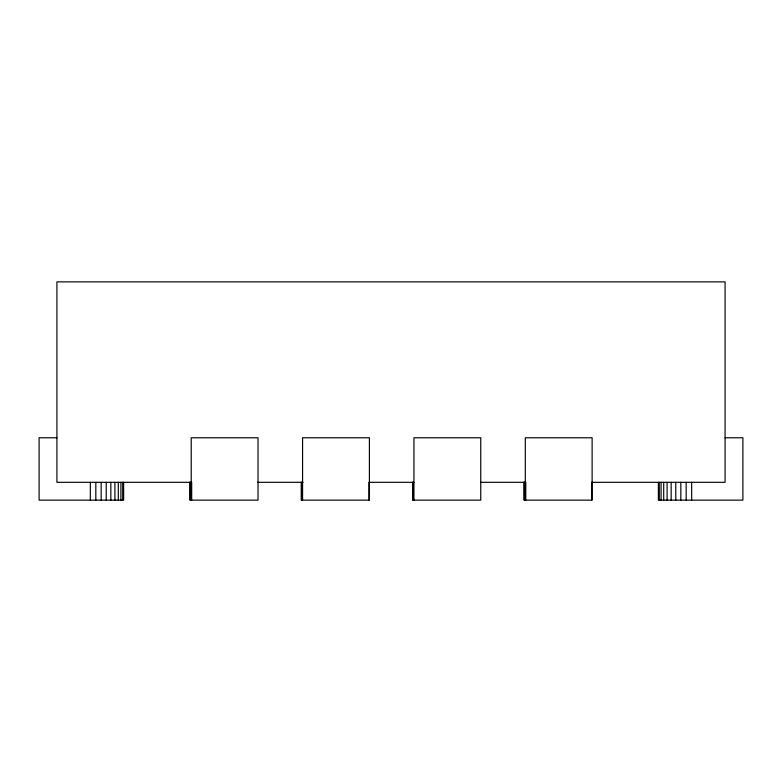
<?xml version="1.0" encoding="UTF-8"?>
<svg xmlns="http://www.w3.org/2000/svg" width="782" height="782" viewBox="0 0 782 782"><rect width="100%" height="100%" fill="white"/><g stroke="black" fill="none" stroke-linecap="round" stroke-linejoin="round"><path stroke-width="1.17" d="M56.92 437.773L39.1 437.773L39.1 500.138L123.624 500.138L123.624 482.318M725.08 437.773L742.9 437.773L742.9 500.138L658.376 500.138L658.376 482.318M257.581 482.318L303.054 482.318M413.942 482.318L368.938 482.318L368.938 500.138M480.627 482.318L525.778 482.318L525.758 500.138M691.669 482.318L691.669 500.138M686.176 482.318L686.176 500.138M680.829 482.318L680.829 500.138M675.775 482.318L675.775 500.138M671.152 482.318L671.152 500.138M667.095 482.318L667.095 500.138M663.703 482.318L663.703 500.138M661.083 482.318L661.083 500.138M659.285 482.318L659.285 500.138M591.661 500.138L591.661 482.318L725.08 482.318L725.08 281.862L56.92 281.862L56.92 482.318L191.688 482.318L191.678 500.138M525.299 500.138L525.299 437.773L592.121 437.773L592.121 500.138L523.969 500.138L523.969 482.142M524.419 482.318L524.419 500.138M413.942 500.138L413.942 437.773L480.754 437.773L480.754 500.138L412.603 500.138L412.603 482.142M413.062 482.318L413.062 500.138M302.575 500.138L302.575 437.773L369.397 437.773L369.397 500.138L301.246 500.138L301.246 482.142M301.696 482.318L301.696 500.138M191.219 500.138L191.219 437.773L258.031 437.773L258.031 500.138L189.879 500.138L189.879 482.142M190.339 482.318L190.339 500.138M122.715 482.318L122.715 500.138M120.917 482.318L120.917 500.138M118.297 482.318L118.297 500.138M114.905 482.318L114.905 500.138M110.849 482.318L110.849 500.138M106.225 482.318L106.225 500.138M101.171 482.318L101.171 500.138M95.824 482.318L95.824 500.138M90.331 482.318L90.331 500.138"/></g></svg>
